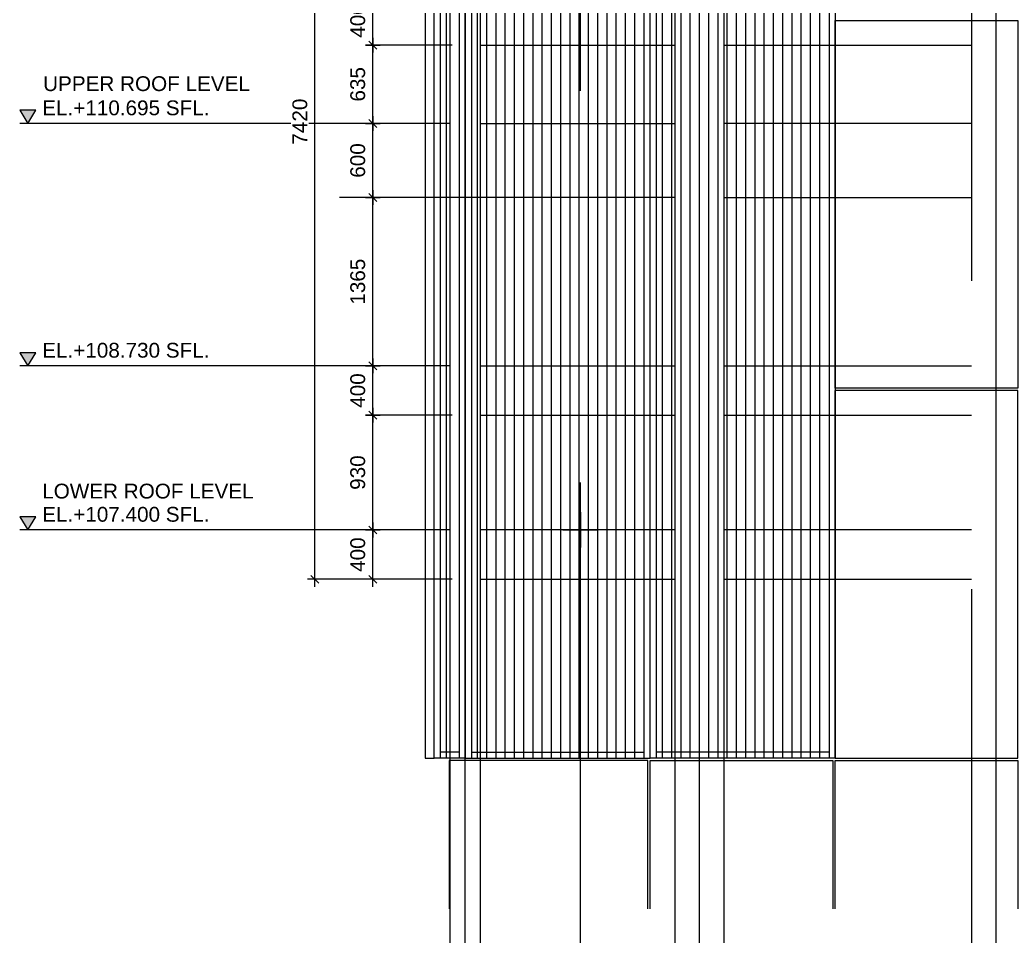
# Model space of a CAD drawing. Header units: millimetres. Extents: x 652937 to 1670132, y 1473552 to 2851037.
# Drawn here: x 663418.02 to 663426.07, y 1524557.7 to 1524565.12 of the extents above; entities that cross this region are included whole.
import ezdxf
from ezdxf.enums import TextEntityAlignment as Align

# ---------------------------------------------------------------- set-up
doc = ezdxf.new("R2010")
doc.units = ezdxf.units.MM
for name, pattern in [('Grid Line', [22.225, 12.7, -3.175, 3.175, -3.175]), ('HIDDEN', [0.375, 0.25, -0.125]), ('XKITLINE00', [0]), ('XKITLINE02', [4, 2, -2])]:
    doc.linetypes.add(name, pattern=pattern)
doc.layers.get('Defpoints').update_dxf_attribs({"color": 255})
doc.layers.add('000 - 0_HIDE_OBJ_FRAMING_DEF_SUB', color=1, linetype='Continuous', plot=False)
for name, color, linetype, lineweight in [('A-230-M_FLOOR', 2, 'Continuous', 25), ('Part', 2, 'Continuous', 0), ('Vertical Circulation', 7, 'Continuous', 9), ('Z-030-M_GRID', 1, 'Continuous', 9), ('Z-230-A_LEVEL', 1, 'Continuous', 9)]:
    doc.layers.add(name, color=color, linetype=linetype, lineweight=lineweight)
for name, color, linetype in [('CVA044__', 2, 'Continuous'), ('DIM', 1, 'Continuous'), ('S-DIM', 7, 'Continuous')]:
    doc.layers.add(name, color=color, linetype=linetype)
doc.styles.add('ANGSANA', font='angsana.shx', dxfattribs={"width": 0.9})
doc.styles.add('Arial', font='arial.ttf')
doc.dimstyles.new('Dim 40 - End', dxfattribs={"dimscale": 0.04, "dimtxt": 3, "dimasz": 1, "dimexe": 0, "dimexo": 2.5, "dimgap": 1.5, "dimtad": 1, "dimdec": 0, "dimlfac": 1000, "dimzin": 1, "dimdsep": 46, "dimtxsty": 'Arial', "dimblk": 'END', "dimcen": 0.09, "dimclrd": 1, "dimclre": 49, "dimclrt": 3, "dimadec": 0, "dimazin": 0, "dimtfac": 1, "dimtdec": 0, "dimtix": 1, "dimtofl": 0, "dimtmove": 2, "dimatfit": 3, "dimfxl": 1, "dimtfill": 1, "dimtfillclr": 256, "dimtolj": 1, "dimtzin": 0, "dimarcsym": 0})

# ---------------------------------------------------------------- blocks, each defined once
blk = doc.blocks.new('GM_Louver Grill Vertical Z1 - Z Profile-20320398-ENT 3 ELE-3 Sheet')
at = {"layer": '000 - 0_HIDE_OBJ_FRAMING_DEF_SUB'}
blk.add_line((-1615910.3, 105550), (-1615910.3, 114870), dxfattribs=at)
blk = doc.blocks.new('E3')
at = {"layer": '000 - 0_HIDE_OBJ_FRAMING_DEF_SUB', "color": 1}
for p, q in [((-1617786.2, 105550), (-1617786.2, 114870)), ((-1617635.3, 114870), (-1617635.3, 105550)), ((-1617535.3, 114870), (-1617535.3, 105550)), ((-1616135.3, 105550), (-1616135.3, 114870)), ((-1616035.3, 105550), (-1616035.3, 114870)), ((-1614635.3, 114870), (-1614635.3, 105550)), ((-1617635.3, 105600), (-1617786.2, 105600)), ((-1617535.3, 105600), (-1616135.3, 105600)), ((-1614635.3, 105600), (-1616035.3, 105600))]:
    blk.add_line(p, q, dxfattribs=at)
for points in [[(-1617838.2, 114870), (-1617911.2, 114870), (-1617911.2, 105550), (-1617838.2, 105550)], [(-1617836.2, 114870), (-1617585.3, 114870), (-1617585.3, 105550), (-1617836.2, 105550)], [(-1616085.3, 114870), (-1617585.3, 114870), (-1617585.3, 105550), (-1616085.3, 105550)], [(-1616085.3, 114870), (-1614585.3, 114870), (-1614585.3, 105550), (-1616085.3, 105550)]]:
    blk.add_lwpolyline(points, close=True, dxfattribs=at)
at = {"layer": '000 - 0_HIDE_OBJ_FRAMING_DEF_SUB'}
for p in [(-1825.9, 0), (-1575, 0), (-1500, 0), (-1425, 0), (-1350, 0), (-1275, 0), (-1200, 0), (-1125, 0), (-1050, 0), (-975, 0), (-900, 0), (-825, 0), (-750, 0), (-675, 0), (-600, 0), (-525, 0), (-450, 0), (-375, 0), (-300, 0), (-75, 0), (0, 0), (75, 0), (150, 0), (225, 0), (300, 0), (375, 0), (450, 0), (525, 0), (600, 0), (675, 0), (750, 0), (825, 0), (900, 0), (975, 0), (1050, 0), (1125, 0), (1200, 0)]:
    blk.add_blockref('GM_Louver Grill Vertical Z1 - Z Profile-20320398-ENT 3 ELE-3 Sheet', p, dxfattribs=at)
blk = doc.blocks.new('LEV-SEC')
blk.add_hatch(color=1).paths.add_polyline_path([(-1.62, 2.67), (0, 0), (1.62, 2.67)])
at = {"color": 1}
for p, q in [((-1.62, 2.67), (0, 0)), ((1.62, 2.67), (-1.62, 2.67)), ((0, 0), (1.62, 2.67)), ((1.62, 0), (-1.62, 0))]:
    blk.add_line(p, q, dxfattribs=at)
at = {"color": 2, "style": 'ANGSANA'}
blk.add_attdef('ELEVATION', text='', height=2.4, dxfattribs=at).set_placement((2.91, 2.21), align=Align.BOTTOM_LEFT)
blk = doc.blocks.new('END')
at = {"color": 1}
for p, q in [((1.5, 0), (-1.5, 0)), ((0, 1.5), (0, -1.5))]:
    blk.add_line(p, q, dxfattribs=at)
at = {"color": 3}
blk.add_line((-0.8, -0.8), (0.8, 0.8), dxfattribs=at)
blk = doc.blocks.new('*D330')
at = {"layer": 'Defpoints', "color": 0, "transparency": 16777216}
for p in [(663420.8858, 1524560.9881), (663421.1003, 1524560.9881), (663421.6295, 1524560.5881)]:
    blk.add_point(p, dxfattribs=at)
at = {"layer": 'S-DIM', "color": 49, "lineweight": -2, "transparency": 16777216}
for p, q in [((663421.0003, 1524560.9881), (663420.8858, 1524560.9881)), ((663421.5295, 1524560.5881), (663420.8858, 1524560.5881))]:
    blk.add_line(p, q, dxfattribs=at)
at = {"layer": 'S-DIM', "color": 1, "lineweight": -2, "transparency": 16777216}
blk.add_line((663420.8858, 1524560.6281), (663420.8858, 1524560.9481), dxfattribs=at)
at = {"layer": 'S-DIM', "color": 1, "lineweight": -2, "transparency": 16777216, "xscale": 0.04, "yscale": 0.04, "zscale": 0.04}
for p, rotation in [((663420.8858, 1524560.9881), 90), ((663420.8858, 1524560.5881), 270)]:
    blk.add_blockref('END', p, dxfattribs=dict(at, rotation=rotation))
at = {"layer": 'S-DIM', "color": 3, "transparency": 16777216, "insert": (663420.7645, 1524560.7881), "char_height": 0.12, "attachment_point": 5, "rotation": 90, "style": 'Arial', "bg_fill": 3, "box_fill_scale": 1.1, "bg_fill_color": 256, "bg_fill_true_color": 13158600, "bg_fill_transparency": 0}
blk.add_mtext('\\A1;400', dxfattribs=at)
blk = doc.blocks.new('*D331')
at = {"layer": 'Defpoints', "color": 0, "transparency": 16777216}
for p in [(663420.8858, 1524561.9181), (663421.6295, 1524561.9181), (663421.1003, 1524560.9881)]:
    blk.add_point(p, dxfattribs=at)
at = {"layer": 'S-DIM', "color": 49, "lineweight": -2, "transparency": 16777216}
for p, q in [((663421.5295, 1524561.9181), (663420.8858, 1524561.9181)), ((663421.0003, 1524560.9881), (663420.8858, 1524560.9881))]:
    blk.add_line(p, q, dxfattribs=at)
at = {"layer": 'S-DIM', "color": 1, "lineweight": -2, "transparency": 16777216}
blk.add_line((663420.8858, 1524561.0281), (663420.8858, 1524561.8781), dxfattribs=at)
at = {"layer": 'S-DIM', "color": 1, "lineweight": -2, "transparency": 16777216, "xscale": 0.04, "yscale": 0.04, "zscale": 0.04}
for p, rotation in [((663420.8858, 1524561.9181), 90), ((663420.8858, 1524560.9881), 270)]:
    blk.add_blockref('END', p, dxfattribs=dict(at, rotation=rotation))
at = {"layer": 'S-DIM', "color": 3, "transparency": 16777216, "insert": (663420.7645, 1524561.4531), "char_height": 0.12, "attachment_point": 5, "rotation": 90, "style": 'Arial', "bg_fill": 3, "box_fill_scale": 1.1, "bg_fill_color": 256, "bg_fill_true_color": 13158600, "bg_fill_transparency": 0}
blk.add_mtext('\\A1;930', dxfattribs=at)
blk = doc.blocks.new('*D332')
at = {"layer": 'Defpoints', "color": 0, "transparency": 16777216}
for p in [(663420.8858, 1524562.3181), (663421.0256, 1524562.3181), (663421.6295, 1524561.9181)]:
    blk.add_point(p, dxfattribs=at)
at = {"layer": 'S-DIM', "color": 49, "lineweight": -2, "transparency": 16777216}
for p, q in [((663420.9256, 1524562.3181), (663420.8858, 1524562.3181)), ((663421.5295, 1524561.9181), (663420.8858, 1524561.9181))]:
    blk.add_line(p, q, dxfattribs=at)
at = {"layer": 'S-DIM', "color": 1, "lineweight": -2, "transparency": 16777216}
blk.add_line((663420.8858, 1524561.9581), (663420.8858, 1524562.2781), dxfattribs=at)
at = {"layer": 'S-DIM', "color": 1, "lineweight": -2, "transparency": 16777216, "xscale": 0.04, "yscale": 0.04, "zscale": 0.04}
for p, rotation in [((663420.8858, 1524562.3181), 90), ((663420.8858, 1524561.9181), 270)]:
    blk.add_blockref('END', p, dxfattribs=dict(at, rotation=rotation))
at = {"layer": 'S-DIM', "color": 3, "transparency": 16777216, "insert": (663420.7645, 1524562.1181), "char_height": 0.12, "attachment_point": 5, "rotation": 90, "style": 'Arial', "bg_fill": 3, "box_fill_scale": 1.1, "bg_fill_color": 256, "bg_fill_true_color": 13158600, "bg_fill_transparency": 0}
blk.add_mtext('\\A1;400', dxfattribs=at)
blk = doc.blocks.new('*D333')
at = {"layer": 'Defpoints', "color": 0, "transparency": 16777216}
for p in [(663420.8858, 1524563.6831), (663421.016, 1524563.6831), (663421.0256, 1524562.3181)]:
    blk.add_point(p, dxfattribs=at)
at = {"layer": 'S-DIM', "color": 49, "lineweight": -2, "transparency": 16777216}
for p, q in [((663420.916, 1524563.6831), (663420.8858, 1524563.6831)), ((663420.9256, 1524562.3181), (663420.8858, 1524562.3181))]:
    blk.add_line(p, q, dxfattribs=at)
at = {"layer": 'S-DIM', "color": 1, "lineweight": -2, "transparency": 16777216}
blk.add_line((663420.8858, 1524562.3581), (663420.8858, 1524563.6431), dxfattribs=at)
at = {"layer": 'S-DIM', "color": 1, "lineweight": -2, "transparency": 16777216, "xscale": 0.04, "yscale": 0.04, "zscale": 0.04}
for p, rotation in [((663420.8858, 1524563.6831), 90), ((663420.8858, 1524562.3181), 270)]:
    blk.add_blockref('END', p, dxfattribs=dict(at, rotation=rotation))
at = {"layer": 'S-DIM', "color": 3, "transparency": 16777216, "insert": (663420.7645, 1524563.0006), "char_height": 0.12, "attachment_point": 5, "rotation": 90, "style": 'Arial', "bg_fill": 3, "box_fill_scale": 1.1, "bg_fill_color": 256, "bg_fill_true_color": 13158600, "bg_fill_transparency": 0}
blk.add_mtext('\\A1;1365', dxfattribs=at)
blk = doc.blocks.new('*D334')
at = {"layer": 'Defpoints', "color": 0, "transparency": 16777216}
for p in [(663420.8858, 1524564.2831), (663421.0016, 1524564.2831), (663421.0578, 1524563.6831)]:
    blk.add_point(p, dxfattribs=at)
at = {"layer": 'S-DIM', "color": 49, "lineweight": -2, "transparency": 16777216}
for p, q in [((663420.9016, 1524564.2831), (663420.8858, 1524564.2831)), ((663420.9578, 1524563.6831), (663420.8858, 1524563.6831))]:
    blk.add_line(p, q, dxfattribs=at)
at = {"layer": 'S-DIM', "color": 1, "lineweight": -2, "transparency": 16777216}
blk.add_line((663420.8858, 1524563.7231), (663420.8858, 1524564.2431), dxfattribs=at)
at = {"layer": 'S-DIM', "color": 1, "lineweight": -2, "transparency": 16777216, "xscale": 0.04, "yscale": 0.04, "zscale": 0.04}
for p, rotation in [((663420.8858, 1524564.2831), 90), ((663420.8858, 1524563.6831), 270)]:
    blk.add_blockref('END', p, dxfattribs=dict(at, rotation=rotation))
at = {"layer": 'S-DIM', "color": 3, "transparency": 16777216, "insert": (663420.7645, 1524563.9831), "char_height": 0.12, "attachment_point": 5, "rotation": 90, "style": 'Arial', "bg_fill": 3, "box_fill_scale": 1.1, "bg_fill_color": 256, "bg_fill_true_color": 13158600, "bg_fill_transparency": 0}
blk.add_mtext('\\A1;600', dxfattribs=at)
blk = doc.blocks.new('*D335')
at = {"layer": 'Defpoints', "color": 0, "transparency": 16777216}
for p in [(663420.8858, 1524564.9181), (663421.6295, 1524564.9181), (663421.0016, 1524564.2831)]:
    blk.add_point(p, dxfattribs=at)
at = {"layer": 'S-DIM', "color": 49, "lineweight": -2, "transparency": 16777216}
for p, q in [((663421.5295, 1524564.9181), (663420.8858, 1524564.9181)), ((663420.9016, 1524564.2831), (663420.8858, 1524564.2831))]:
    blk.add_line(p, q, dxfattribs=at)
at = {"layer": 'S-DIM', "color": 1, "lineweight": -2, "transparency": 16777216}
blk.add_line((663420.8858, 1524564.3231), (663420.8858, 1524564.8781), dxfattribs=at)
at = {"layer": 'S-DIM', "color": 1, "lineweight": -2, "transparency": 16777216, "xscale": 0.04, "yscale": 0.04, "zscale": 0.04}
for p, rotation in [((663420.8858, 1524564.9181), 90), ((663420.8858, 1524564.2831), 270)]:
    blk.add_blockref('END', p, dxfattribs=dict(at, rotation=rotation))
at = {"layer": 'S-DIM', "color": 3, "transparency": 16777216, "insert": (663420.7645, 1524564.6006), "char_height": 0.12, "attachment_point": 5, "rotation": 90, "style": 'Arial', "bg_fill": 3, "box_fill_scale": 1.1, "bg_fill_color": 256, "bg_fill_true_color": 13158600, "bg_fill_transparency": 0}
blk.add_mtext('\\A1;635', dxfattribs=at)
blk = doc.blocks.new('*D336')
at = {"layer": 'Defpoints', "color": 0, "transparency": 16777216}
for p in [(663420.8858, 1524565.3181), (663421.007, 1524565.3181), (663421.6295, 1524564.9181)]:
    blk.add_point(p, dxfattribs=at)
at = {"layer": 'S-DIM', "color": 49, "lineweight": -2, "transparency": 16777216}
for p, q in [((663420.907, 1524565.3181), (663420.8858, 1524565.3181)), ((663421.5295, 1524564.9181), (663420.8858, 1524564.9181))]:
    blk.add_line(p, q, dxfattribs=at)
at = {"layer": 'S-DIM', "color": 1, "lineweight": -2, "transparency": 16777216}
blk.add_line((663420.8858, 1524564.9581), (663420.8858, 1524565.2781), dxfattribs=at)
at = {"layer": 'S-DIM', "color": 1, "lineweight": -2, "transparency": 16777216, "xscale": 0.04, "yscale": 0.04, "zscale": 0.04}
for p, rotation in [((663420.8858, 1524565.3181), 90), ((663420.8858, 1524564.9181), 270)]:
    blk.add_blockref('END', p, dxfattribs=dict(at, rotation=rotation))
at = {"layer": 'S-DIM', "color": 3, "transparency": 16777216, "insert": (663420.7645, 1524565.1181), "char_height": 0.12, "attachment_point": 5, "rotation": 90, "style": 'Arial', "bg_fill": 3, "box_fill_scale": 1.1, "bg_fill_color": 256, "bg_fill_true_color": 13158600, "bg_fill_transparency": 0}
blk.add_mtext('\\A1;400', dxfattribs=at)
blk = doc.blocks.new('*D340')
at = {"layer": 'Defpoints', "color": 0, "transparency": 16777216}
for p in [(663420.4163, 1524568.0081), (663420.9332, 1524568.0081), (663420.9332, 1524560.5881)]:
    blk.add_point(p, dxfattribs=at)
at = {"layer": 'S-DIM', "color": 49, "lineweight": -2, "transparency": 16777216}
for p, q in [((663420.8332, 1524568.0081), (663420.4163, 1524568.0081)), ((663420.8332, 1524560.5881), (663420.4163, 1524560.5881))]:
    blk.add_line(p, q, dxfattribs=at)
at = {"layer": 'S-DIM', "color": 1, "lineweight": -2, "transparency": 16777216}
blk.add_line((663420.4163, 1524560.6281), (663420.4163, 1524567.9681), dxfattribs=at)
at = {"layer": 'S-DIM', "color": 1, "lineweight": -2, "transparency": 16777216, "xscale": 0.04, "yscale": 0.04, "zscale": 0.04}
for p, rotation in [((663420.4163, 1524568.0081), 90), ((663420.4163, 1524560.5881), 270)]:
    blk.add_blockref('END', p, dxfattribs=dict(at, rotation=rotation))
at = {"layer": 'S-DIM', "color": 3, "transparency": 16777216, "insert": (663420.2951, 1524564.2981), "char_height": 0.12, "attachment_point": 5, "rotation": 90, "style": 'Arial', "bg_fill": 3, "box_fill_scale": 1.1, "bg_fill_color": 256, "bg_fill_true_color": 13158600, "bg_fill_transparency": 0}
blk.add_mtext('\\A1;7420', dxfattribs=at)
blk = doc.blocks.new('13')
at = {"layer": 'Defpoints', "color": 251}
for p, q in [((663422.5697, 1524511.0127), (663422.5697, 1524510.7256)), ((663422.4262, 1524510.8692), (663422.7133, 1524510.8692))]:
    blk.add_line(p, q, dxfattribs=at)
at = {"layer": 'Part', "color": 251, "linetype": 'XKITLINE00', "lineweight": 0}
for p, q in [((663424.6357, 1524514.9992), (663424.6357, 1524514.9992)), ((663424.6357, 1524509.0192), (663424.6357, 1524511.9992)), ((663424.6357, 1524511.9992), (663424.6357, 1524511.9992))]:
    blk.add_line(p, q, dxfattribs=at)
at = {"layer": 'Part', "color": 251, "linetype": 'XKITLINE02', "lineweight": 0, "ltscale": 0.5}
for p, q in [((663421.5057, 1524508.9992), (663421.5057, 1524508.9992)), ((663421.5057, 1524508.9992), (663421.5057, 1524508.9992)), ((663423.1357, 1524508.9992), (663423.1357, 1524508.9992)), ((663423.1357, 1524508.9992), (663423.1357, 1524508.9992))]:
    blk.add_line(p, q, dxfattribs=at)
at = {"layer": 'Part', "color": 253, "linetype": 'XKITLINE00', "lineweight": 0}
for points in [[(663426.1157, 1524512.0192), (663426.1157, 1524512.0192), (663424.6357, 1524512.0192), (663424.6357, 1524514.9992), (663424.6357, 1524514.9992), (663426.1157, 1524514.9992)], [(663426.1157, 1524509.0192), (663426.1157, 1524511.9992), (663424.6357, 1524511.9992), (663424.6357, 1524511.9992), (663424.6357, 1524509.0192)]]:
    blk.add_lwpolyline(points, close=True, dxfattribs=at)
for points in [[(663423.1157, 1524507.798), (663423.1157, 1524508.9992), (663421.5057, 1524508.9992), (663421.5057, 1524507.798)], [(663423.1357, 1524507.798), (663423.1357, 1524508.9992), (663424.6157, 1524508.9992), (663424.6157, 1524507.798)], [(663424.6357, 1524507.798), (663424.6357, 1524508.9992), (663426.1157, 1524508.9992), (663426.1157, 1524507.798)]]:
    blk.add_lwpolyline(points, dxfattribs=at)
at = {"layer": 'Part', "color": 251, "linetype": 'XKITLINE02', "lineweight": 0, "ltscale": 0.5}
blk.add_lwpolyline([(663424.6357, 1524508.9992), (663424.6357, 1524508.9992)], close=True, dxfattribs=at)

msp = doc.modelspace()

# ---------------------------------------------------------------- linework, layer by layer
at = {"color": 4}
msp.add_lwpolyline([(663423.7347, 1524556.0381), (663423.7347, 1524568.0081), (663423.3347, 1524568.0081), (663423.3347, 1524556.0381)], dxfattribs=at)
at = {"color": 2}
for points in [[(663421.7597, 1524564.2831), (663423.3347, 1524564.2831)], [(663423.3347, 1524563.6831), (663421.7597, 1524563.6831)], [(663423.3347, 1524560.9881), (663421.7597, 1524560.9881)], [(663421.7597, 1524560.5881), (663423.3347, 1524560.5881)]]:
    msp.add_lwpolyline(points, dxfattribs=at)
at = {"layer": 'A-230-M_FLOOR', "color": 4, "lineweight": 9}
msp.add_lwpolyline([(663421.7597, 1524556.0381), (663421.7597, 1524568.0081), (663421.5097, 1524568.0081), (663421.5097, 1524556.0381)], dxfattribs=at)
at = {"layer": 'Part', "color": 2, "linetype": 'HIDDEN', "lineweight": 0, "ltscale": 20}
for points in [[(663426.1397, 1524556.0381), (663426.1397, 1524568.0081), (663425.7397, 1524568.0081), (663425.7397, 1524556.0381)], [(663425.7397, 1524564.2831), (663424.6357, 1524564.2831)], [(663424.6357, 1524563.6831), (663425.7397, 1524563.6831)], [(663425.7397, 1524560.9881), (663424.6357, 1524560.9881)], [(663424.6357, 1524560.5881), (663425.7397, 1524560.5881)]]:
    msp.add_lwpolyline(points, dxfattribs=at)
at = {"layer": 'Part', "color": 1, "linetype": 'XKITLINE00', "lineweight": 0}
for points in [[(663421.7597, 1524564.9181), (663423.3347, 1524564.9181)], [(663423.7347, 1524564.9181), (663424.6357, 1524564.9181)], [(663421.7597, 1524562.3181), (663423.3347, 1524562.3181)], [(663421.7597, 1524561.9181), (663423.3347, 1524561.9181)]]:
    msp.add_lwpolyline(points, dxfattribs=at)
at = {"layer": 'Part', "color": 1, "linetype": 'HIDDEN', "lineweight": 0, "ltscale": 20}
for points in [[(663424.6357, 1524564.9181), (663425.7397, 1524564.9181)], [(663424.6357, 1524562.3181), (663425.7397, 1524562.3181)], [(663424.6357, 1524561.9181), (663425.7397, 1524561.9181)]]:
    msp.add_lwpolyline(points, dxfattribs=at)
at = {"layer": 'Part', "color": 2, "lineweight": 0, "ltscale": 20}
for points in [[(663424.6357, 1524564.2831), (663423.7347, 1524564.2831)], [(663423.7347, 1524563.6831), (663424.6357, 1524563.6831)], [(663424.6357, 1524560.9881), (663423.7347, 1524560.9881)], [(663423.7347, 1524560.5881), (663424.6357, 1524560.5881)]]:
    msp.add_lwpolyline(points, dxfattribs=at)
at = {"layer": 'Part', "color": 1, "lineweight": 0, "ltscale": 20}
for points in [[(663423.7347, 1524562.3181), (663424.6357, 1524562.3181)], [(663423.7347, 1524561.9181), (663424.6357, 1524561.9181)]]:
    msp.add_lwpolyline(points, dxfattribs=at)
at = {"layer": 'Z-030-M_GRID', "linetype": 'Grid Line'}
msp.add_line((663422.5697, 1524548.6739), (663422.5697, 1524570.3311), dxfattribs=at)
at = {"layer": 'Z-030-M_GRID', "color": 251, "linetype": 'Grid Line'}
for p, q in [((663421.6347, 1524554.9261), (663421.6347, 1524569.1802)), ((663423.5347, 1524554.9261), (663423.5347, 1524569.1245)), ((663425.9397, 1524554.9261), (663425.9397, 1524569.1245))]:
    msp.add_line(p, q, dxfattribs=at)
at = {"layer": 'Z-030-M_GRID', "color": 251, "linetype": 'HIDDEN', "ltscale": 10}
msp.add_line((663421.7597, 1524563.6831), (663420.6164, 1524563.6831), dxfattribs=at)
at = {"layer": 'Z-230-A_LEVEL', "linetype": 'Grid Line', "ltscale": 0.5}
for p, q in [((663421.5097, 1524564.2831), (663418.0895, 1524564.2831)), ((663421.5097, 1524562.3181), (663418.0895, 1524562.3181)), ((663421.5097, 1524560.9881), (663418.0895, 1524560.9881))]:
    msp.add_line(p, q, dxfattribs=at)

# ---------------------------------------------------------------- block references
at = {"xscale": 0.001, "yscale": 0.001, "zscale": 0.001}
msp.add_blockref('E3', (665039.2207, 1524453.5881), dxfattribs=at)
at = {"layer": 'DIM'}
ref = msp.add_blockref('LEV-SEC', (663418.0895, 1524564.2831), dxfattribs=dict(at, xscale=0.04, yscale=0.04, zscale=0.04))
ref.add_attrib('ELEVATION', 'EL.+110.695 SFL.', dxfattribs={"layer": '0', "color": 3, "height": 0.12, "style": 'Arial'}).set_placement((663418.206, 1524564.3139), align=Align.BOTTOM_LEFT)
ref = msp.add_blockref('LEV-SEC', (663418.0895, 1524562.3181), dxfattribs=dict(at, xscale=0.04, yscale=0.04, zscale=0.04))
ref.add_attrib('ELEVATION', 'EL.+108.730 SFL.', dxfattribs={"layer": '0', "color": 3, "height": 0.12, "style": 'Arial'}).set_placement((663418.206, 1524562.3489), align=Align.BOTTOM_LEFT)
ref = msp.add_blockref('LEV-SEC', (663418.0895, 1524560.9881), dxfattribs=dict(at, xscale=0.04, yscale=0.04, zscale=0.04))
ref.add_attrib('ELEVATION', 'EL.+107.400 SFL.', dxfattribs={"layer": '0', "color": 3, "height": 0.12, "style": 'Arial'}).set_placement((663418.206, 1524561.0189), align=Align.BOTTOM_LEFT)

# ---------------------------------------------------------------- texts
at = {"layer": 'CVA044__', "color": 3, "style": 'Arial'}
for s, p in [('UPPER ROOF LEVEL', (663418.2133, 1524564.5458)), ('LOWER ROOF LEVEL', (663418.206, 1524561.2431))]:
    msp.add_text(s, height=0.12, dxfattribs=at).set_placement(p)

# ---------------------------------------------------------------- next in the draw order: dimensions: what is measured, and where the dimension line sits
at = {"layer": 'S-DIM', "color": 4}
dim = msp.add_linear_dim(base=(663420.8858, 1524560.9881), p1=(663421.6295, 1524560.5881), p2=(663421.1003, 1524560.9881), angle=90, dimstyle='Dim 40 - End', dxfattribs=at)
dim.commit()
dim.dimension.update_dxf_attribs({"geometry": '*D330', "text_midpoint": (663420.7645, 1524560.7881)})

# ---------------------------------------------------------------- next in the draw order: dimensions: what is measured, and where the dimension line sits
dim = msp.add_linear_dim(base=(663420.8858, 1524561.9181), p1=(663421.1003, 1524560.9881), p2=(663421.6295, 1524561.9181), angle=90, dimstyle='Dim 40 - End', dxfattribs=at)
dim.commit()
dim.dimension.update_dxf_attribs({"geometry": '*D331', "text_midpoint": (663420.7645, 1524561.4531)})

# ---------------------------------------------------------------- next in the draw order: dimensions: what is measured, and where the dimension line sits
dim = msp.add_linear_dim(base=(663420.8858, 1524562.3181), p1=(663421.6295, 1524561.9181), p2=(663421.0256, 1524562.3181), angle=90, dimstyle='Dim 40 - End', dxfattribs=at)
dim.commit()
dim.dimension.update_dxf_attribs({"geometry": '*D332', "text_midpoint": (663420.7645, 1524562.1181)})

# ---------------------------------------------------------------- next in the draw order: dimensions: what is measured, and where the dimension line sits
dim = msp.add_linear_dim(base=(663420.8858, 1524563.6831), p1=(663421.0256, 1524562.3181), p2=(663421.016, 1524563.6831), angle=90, dimstyle='Dim 40 - End', dxfattribs=at)
dim.commit()
dim.dimension.update_dxf_attribs({"geometry": '*D333', "text_midpoint": (663420.7645, 1524563.0006)})

# ---------------------------------------------------------------- next in the draw order: dimensions: what is measured, and where the dimension line sits
dim = msp.add_linear_dim(base=(663420.8858, 1524564.2831), p1=(663421.0578, 1524563.6831), p2=(663421.0016, 1524564.2831), angle=90, dimstyle='Dim 40 - End', dxfattribs=at)
dim.commit()
dim.dimension.update_dxf_attribs({"geometry": '*D334', "text_midpoint": (663420.7645, 1524563.9831)})

# ---------------------------------------------------------------- next in the draw order: dimensions: what is measured, and where the dimension line sits
dim = msp.add_linear_dim(base=(663420.8858, 1524564.9181), p1=(663421.0016, 1524564.2831), p2=(663421.6295, 1524564.9181), angle=90, dimstyle='Dim 40 - End', dxfattribs=at)
dim.commit()
dim.dimension.update_dxf_attribs({"geometry": '*D335', "text_midpoint": (663420.7645, 1524564.6006)})

# ---------------------------------------------------------------- next in the draw order: dimensions: what is measured, and where the dimension line sits
dim = msp.add_linear_dim(base=(663420.8858, 1524565.3181), p1=(663421.6295, 1524564.9181), p2=(663421.007, 1524565.3181), angle=90, dimstyle='Dim 40 - End', dxfattribs=at)
dim.commit()
dim.dimension.update_dxf_attribs({"geometry": '*D336', "text_midpoint": (663420.7645, 1524565.1181)})

# ---------------------------------------------------------------- next in the draw order: block references
at = {"layer": 'Vertical Circulation', "color": 4}
msp.add_blockref('13', (0, 50.119), dxfattribs=at)

# ---------------------------------------------------------------- next in the draw order: dimensions: what is measured, and where the dimension line sits
at = {"layer": 'S-DIM', "color": 4}
dim = msp.add_linear_dim(base=(663420.4163, 1524568.0081), p1=(663420.9332, 1524560.5881), p2=(663420.9332, 1524568.0081), angle=90, dimstyle='Dim 40 - End', dxfattribs=at)
dim.commit()
dim.dimension.update_dxf_attribs({"geometry": '*D340', "text_midpoint": (663420.2951, 1524564.2981)})

doc.saveas('drawing.dxf')
